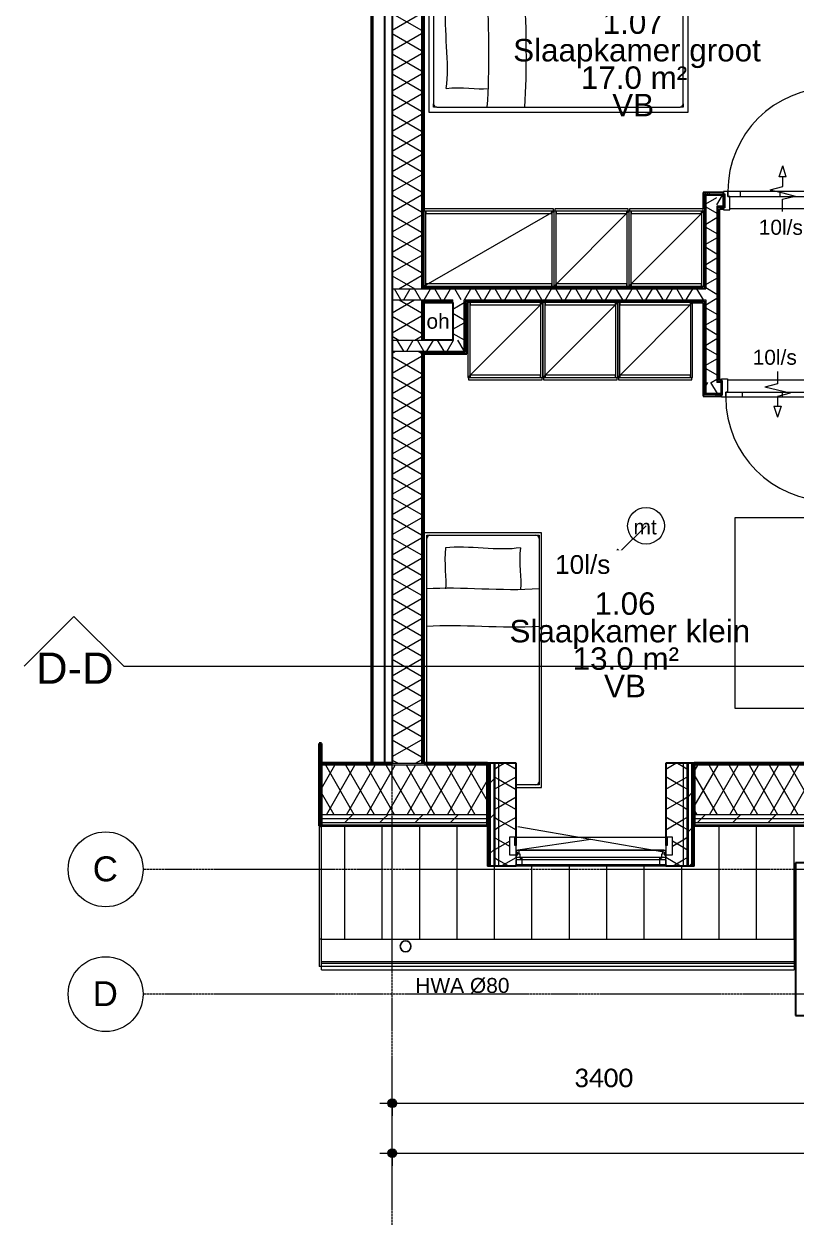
# Model space of a CAD drawing. Header units: millimetres. Extents: x -7971 to 7092, y -1127 to 14057.
# Drawn here: x -7971 to -1784, y -989 to 8632 of the extents above; entities that cross this region are included whole.
import ezdxf

# ---------------------------------------------------------------- set-up
doc = ezdxf.new("R2010")
doc.units = ezdxf.units.MM
doc.linetypes.add('grid', pattern=[24, 15, -3, 3, -3])
for name, color, linetype, lineweight in [('A-ANNO-DIMS', 211, 'Continuous', 9), ('A-ANNO-DIMS-100', 211, 'Continuous', 9), ('A-ANNO-NOTE', 131, 'Continuous', 9), ('A-AREA-IDEN', 2, 'Continuous', 9), ('A-DOOR', 31, 'Continuous', 9), ('A-GENM', 13, 'Continuous', 9), ('A-GLAZ', 151, 'Continuous', 9), ('A-ROOF', 132, 'Continuous', 9), ('A-ROOF-MCUT', 132, 'Continuous', 35), ('A-ROOF-OTLN', 132, 'Continuous', 9), ('A-ROOF-PATT', 132, 'Continuous', 35), ('A-WALL', 113, 'Continuous', 9), ('A-WALL-PATT', 111, 'Continuous', 25), ('G-ANNO-SYMB', 111, 'Continuous', 9), ('G-ANNO-TEXT', 231, 'Continuous', 9), ('I-FURN', 30, 'Continuous', 9), ('I-WALL', 2, 'Continuous', 9), ('S-COLS', 52, 'Continuous', 9), ('S-GRID', 1, 'Continuous', 9), ('S-GRID-IDEN', 1, 'Continuous', 9)]:
    doc.layers.add(name, color=color, linetype=linetype, lineweight=lineweight)
doc.styles.add('Arial', font='arial.ttf', dxfattribs={"height": 200})
doc.styles.add('Arial_1', font='arial.ttf', dxfattribs={"height": 250})
doc.styles.add('Arial_2', font='arial.ttf', dxfattribs={"height": 180})
doc.styles.add('Arial_3', font='arial.ttf', dxfattribs={"height": 120})
doc.styles.add('Arial_4', font='arial.ttf', dxfattribs={"height": 1.2})
doc.styles.add('Arial_5', font='arial.ttf', dxfattribs={"height": 150})
doc.styles.add('Calibri', font='calibri.ttf', dxfattribs={"height": 150})
doc.dimstyles.new('00_BR_maatvoering_1_5mm', dxfattribs={"dimscale": 304.8, "dimtxt": 176.602264, "dimasz": 0.918635, "dimexe": 0.328084, "dimexo": 0.0625, "dimgap": 0.229659, "dimtad": 1, "dimdec": 0, "dimzin": 0, "dimdsep": 46, "dimtxsty": 'Calibri', "dimblk1": 'DOTSMALL', "dimblk2": 'DOTSMALL', "dimsah": 1, "dimcen": 0.09, "dimdle": 0.328084, "dimazin": 0, "dimtfac": 1, "dimtdec": 4, "dimtix": 1, "dimtmove": 0, "dimatfit": 3, "dimfxl": 0.328084, "dimfxlon": 1, "dimtvp": 1, "dimtfill": 1, "dimtolj": 1, "dimtzin": 0, "dimarcsym": 2})
pattern_1 = [(270, (-376.76, 5782.88), (200, -3e-13), []), (270, (-392.76, 5782.88), (200, -3e-13), []), (270, (-408.76, 5782.88), (200, -3e-13), []), (270, (-424.76, 5782.88), (200, -3e-13), [])]
pattern_2 = [(360, (-2528.76, 6532.88), (4e-13, 200), []), (360, (-2528.76, 6516.88), (4e-13, 200), []), (360, (-2528.76, 6500.88), (4e-13, 200), []), (360, (-2528.76, 6484.88), (4e-13, 200), [])]
pattern_3 = [(90, (-3645.74, 6400.88), (-200, 4e-13), []), (90, (-3629.74, 6400.88), (-200, 4e-13), []), (90, (-3613.74, 6400.88), (-200, 4e-13), []), (90, (-3597.74, 6400.88), (-200, 4e-13), [])]
pattern_4 = [(45, (0, 0), (-141.4214, 141.4214), [])]
pattern_5 = [(330, (-4255.76, 2955.48), (70, 121.244), []), (30, (-4255.76, 2955.48), (-70, 121.244), [])]
pattern_6 = [(0, (0, 0), (406.4, 101.6), [33.528, -271.272, 33.528, -271.272, -1625.6]), (0, (0, 0), (406.4, 101.6), [-609.6, 33.528, -576.072, 33.528, -271.272, -711.2]), (0, (0, 0), (406.4, 101.6), [-1524, 33.528, -169.672, 33.528, -474.472]), (120, (152.4, 50.8), (-291.1882, 301.1527), [33.528, -271.272, 33.528, -271.272, -1625.6]), (120, (152.4, 50.8), (-291.1882, 301.1527), [-609.6, 33.528, -576.072, 33.528, -271.272, -711.2]), (120, (152.4, 50.8), (-291.1882, 301.1527), [-1524, 33.528, -169.672, 33.528, -474.472]), (240, (203.2, 254), (-115.2118, -402.7527), [33.528, -271.272, 33.528, -271.272, -1625.6]), (240, (203.2, 254), (-115.2118, -402.7527), [-609.6, 33.528, -576.072, 33.528, -271.272, -711.2]), (240, (203.2, 254), (-115.2118, -402.7527), [-1524, 33.528, -169.672, 33.528, -474.472])]
pattern_7 = [(150, (-2599.76, 2956.43), (-70, -121.244), []), (210, (-2599.76, 2956.43), (70, -121.244), [])]

# ---------------------------------------------------------------- blocks, each defined once
blk = doc.blocks.new('32_EA_binnenkozijn_hardhout_deurzonderbovenlicht - 900x2730-1443314-1ste verdieping')
at = {"layer": 'A-DOOR'}
h = blk.add_hatch(dxfattribs=at)
h.set_pattern_fill('FP_27', color=256, style=0, pattern_type=2)
h.set_pattern_definition([(90, (1929.76, -7216.88), (-320, 2e-14), [])])
h.paths.add_polyline_path([(430, 34), (430, 74), (-400, 74), (-400, 34), (325.5, 34)])
blk.add_line((430, 74), (430, 904), dxfattribs=at)
at = {"layer": 'A-DOOR', "lineweight": 18}
for p, q in [((-400, 74), (-435, 74)), ((-435, 74), (-435, 66)), ((-435, 56), (-425, 56)), ((-425, 56), (-425, -56)), ((430, 74), (-400, 74)), ((-400, 74), (-400, 34)), ((-400, 34), (-400, 74)), ((-400, 34), (430, 34)), ((-385, 34), (-400, 34)), ((-385, -74), (-385, 34)), ((430, 34), (415, 34)), ((415, 34), (415, -74)), ((430, 34), (430, 74)), ((441, 74), (430, 74)), ((430, 74), (430, 34)), ((455, -56), (455, 56)), ((455, 56), (465, 56)), ((-425, -56), (-435, -56)), ((-435, -66), (-435, -74)), ((-435, -74), (-385, -74)), ((415, -74), (465, -74)), ((465, -56), (455, -56)), ((465, -74), (465, -66))]:
    blk.add_line(p, q, dxfattribs=at)
at = {"layer": 'A-DOOR'}
blk.add_arc((430, 74), 830, 90, 180, dxfattribs=at)
blk = doc.blocks.new('32_EA_binnenkozijn_hardhout_deurzonderbovenlicht - 900x2730-1443313-1ste verdieping')
at = {"layer": 'A-DOOR'}
h = blk.add_hatch(dxfattribs=at)
h.set_pattern_fill('FP_28', color=256, style=0, pattern_type=2)
h.set_pattern_definition([(90, (1947.26, -5716.88), (-320, 2e-14), [])])
h.paths.add_polyline_path([(-400, -74), (406.3, -74), (406.3, -66), (430, -66), (430, -34), (-400, -34)])
at = {"layer": 'A-DOOR', "lineweight": 18}
for p, q in [((-435, 66), (-435, 74)), ((-435, 74), (-385, 74)), ((-425, 56), (-435, 56)), ((-425, -56), (-425, 56)), ((-385, 74), (-385, -34)), ((415, -34), (415, 74)), ((415, 74), (465, 74)), ((455, 56), (455, -56)), ((465, 56), (455, 56)), ((465, 74), (465, 66)), ((-435, -56), (-425, -56)), ((-435, -74), (-435, -66)), ((-400, -74), (-435, -74)), ((-400, -34), (430, -34)), ((-400, -74), (-400, -34)), ((-400, -34), (-400, -74)), ((-385, -34), (-400, -34)), ((406.3, -74), (-400, -74)), ((430, -34), (415, -34)), ((430, -34), (430, -66)), ((430, -66), (430, -34)), ((455, -56), (465, -56))]:
    blk.add_line(p, q, dxfattribs=at)
at = {"layer": 'A-DOOR'}
blk.add_line((430, -74), (430, -904), dxfattribs=at)
blk.add_arc((430, -74), 830, 180, 270, dxfattribs=at)
blk = doc.blocks.new('M_Desk - 1525 x 762mm-99774-1ste verdieping')
at = {"layer": 'I-FURN'}
for p, q in [((-0.5, 733.75), (-0.5, 0)), ((1524.5, 0), (1524.5, 733.75)), ((-0.5, 0), (1524.5, 0))]:
    blk.add_line(p, q, dxfattribs=at)
blk = doc.blocks.new('82_CC_MOD_bed dubbel - 2000 x 1800 pootjes-461441-1ste verdieping')
at = {"layer": 'I-FURN'}
for p, q in [((1492.9, 1089.1), (-587.1, 1089.1)), ((-587.1, 1089.1), (-587.1, -790.9)), ((1492.9, -790.9), (1492.9, 1089.1)), ((-547.1, 1024.1), (-547.1, 1049.1)), ((-547.1, 1049.1), (-522.1, 1049.1)), ((-547.1, 1024.1), (-547.1, -725.9)), ((1427.9, 1049.1), (-522.1, 1049.1)), ((1427.9, 1049.1), (1452.9, 1049.1)), ((1452.9, 1049.1), (1452.9, 1024.1)), ((1452.9, -725.9), (1452.9, 1024.1)), ((-547.1, -750.9), (-547.1, -725.9)), ((-522.1, -750.9), (-547.1, -750.9)), ((-522.1, -750.9), (1427.9, -750.9)), ((1452.9, -750.9), (1427.9, -750.9)), ((1452.9, -725.9), (1452.9, -750.9)), ((-587.1, -790.9), (1492.9, -790.9))]:
    blk.add_line(p, q, dxfattribs=at)
for centre, start, end in [((-522.1, 1024.1), 90, 180), ((1427.9, 1024.1), 0, 90), ((-522.1, -725.9), 180, 270), ((1427.9, -725.9), 270, 0)]:
    blk.add_arc(centre, 25, start, end, dxfattribs=at)
for points in [[(-117.1, -750.9), (-75, -148.9), (-154.4, 497.6), (-117.1, 1049.1)], [(182.9, -750.9), (225, -148.9), (145.6, 497.6), (182.9, 1049.1)], [(-447.1, 224.1), (-413.8, 413.3), (-469.7, 701.2), (-447.1, 899.1)], [(-447.1, 899.1), (-325.5, 914), (-192.5, 888.2), (-117.1, 899.1)], [(-447.1, 224.1), (-325.5, 239), (-192.5, 213.2), (-117.1, 224.1)], [(-447.1, -600.9), (-413.8, -411.7), (-469.7, -123.8), (-447.1, 74.1)], [(-447.1, 74.1), (-325.5, 89), (-192.5, 63.2), (-117.1, 74.1)], [(-447.1, -600.9), (-325.5, -586), (-192.5, -611.8), (-117.1, -600.9)]]:
    blk.add_open_spline(points, degree=3, dxfattribs=at)
blk = doc.blocks.new('82_CC_MOD_bed enkel - 2000 x 900 bak-468234-1ste verdieping')
at = {"layer": 'I-FURN'}
for p, q in [((1472.9, 320.9), (-567.1, 320.9)), ((-567.1, 320.9), (-567.1, -619.1)), ((-547.1, -599.1), (-547.1, 300.9)), ((-547.1, 300.9), (1452.9, 300.9)), ((1452.9, 300.9), (1452.9, 115.9)), ((1472.9, 115.9), (1472.9, 320.9)), ((1280.1, -599.1), (-547.1, -599.1))]:
    blk.add_line(p, q, dxfattribs=at)
for centre, start, end in [((-522.1, 275.9), 90, 180), ((1427.9, 275.9), 360, 90), ((-522.1, -574.1), 180, 270)]:
    blk.add_arc(centre, 25, start, end, dxfattribs=at)
for points in [[(-117.1, 300.9), (-96.1, -0.1), (-135.8, -323.4), (-117.1, -599.1)], [(182.9, 300.9), (203.9, -0.1), (164.2, -323.4), (182.9, -599.1)], [(-447.1, 150.9), (-417.5, -17.3), (-467.2, -273.2), (-447.1, -449.1)], [(-447.1, 150.9), (-325.5, 136), (-192.5, 161.8), (-117.1, 150.9)], [(-447.1, -449.1), (-325.5, -464), (-192.5, -438.2), (-117.1, -449.1)]]:
    blk.add_open_spline(points, degree=3, dxfattribs=at)
blk = doc.blocks.new('73_EA_Standaard_kledingkast_IKEA - 670x600x2790-500019-1ste verdieping')
at = {"layer": 'I-FURN'}
for p, q in [((0, 600), (600, 0)), ((600, 600), (0, 600)), ((0, 600), (0, 582)), ((0, 582), (0, 18)), ((18, 582), (0, 582)), ((0, 582), (600, 582)), ((18, 18), (18, 582)), ((582, 582), (582, 18)), ((600, 582), (582, 582)), ((600, 582), (600, 600)), ((618, 595), (600, 595)), ((600, 18), (600, 582)), ((618, 5), (618, 595)), ((0, 18), (18, 18)), ((600, 18), (0, 18)), ((0, 18), (0, 0)), ((0, 0), (600, 0)), ((582, 18), (600, 18)), ((600, 0), (600, 18)), ((600, 5), (618, 5))]:
    blk.add_line(p, q, dxfattribs=at)
blk = doc.blocks.new('73_EA_Standaard_kledingkast_IKEA - 600x900x2600-502647-1ste verdieping')
at = {"layer": 'I-FURN'}
for p, q in [((0, 1045), (600, 0)), ((600, 1045), (0, 1045)), ((0, 1045), (0, 1027)), ((0, 1027), (0, 18)), ((18, 1027), (0, 1027)), ((0, 1027), (600, 1027)), ((18, 18), (18, 1027)), ((582, 1027), (582, 18)), ((600, 1027), (582, 1027)), ((600, 1027), (600, 1045)), ((618, 1040), (600, 1040)), ((600, 18), (600, 1027)), ((618, 5), (618, 1040)), ((0, 18), (18, 18)), ((600, 18), (0, 18)), ((0, 18), (0, 0)), ((0, 0), (600, 0)), ((582, 18), (600, 18)), ((600, 0), (600, 18)), ((600, 5), (618, 5))]:
    blk.add_line(p, q, dxfattribs=at)
blk = doc.blocks.new('73_EA_Standaard_kledingkast_IKEA - 670x600x2790-V5-1ste verdieping')
at = {"layer": 'I-FURN'}
for p, q in [((0, 600), (600, 0)), ((0, 600), (0, 582)), ((0, 582), (0, 18)), ((18, 582), (0, 582)), ((0, 582), (600, 582)), ((18, 18), (18, 582)), ((582, 582), (582, 18)), ((600, 582), (582, 582)), ((600, 582), (600, 600)), ((618, 595), (600, 595)), ((600, 18), (600, 582)), ((618, 5), (618, 595)), ((0, 18), (18, 18)), ((600, 18), (0, 18)), ((0, 18), (0, 0)), ((582, 18), (600, 18)), ((600, 0), (600, 18)), ((600, 5), (618, 5))]:
    blk.add_line(p, q, dxfattribs=at)
blk = doc.blocks.new('KOZIJN_TYPE_D - KOZIJN_TYPE_D-2205171-1ste verdieping')
at = {"layer": 'A-GENM'}
for p, q in [((-550, 0), (-600, 0)), ((-600, 0), (-600, -114)), ((-574, -114), (-574, -84)), ((-574, -84), (-567, -84)), ((-567, -84), (-567, -53)), ((-550, -53), (-567, -53)), ((-550, -53), (-550, 0)), ((600, 0), (550, 0)), ((550, 0), (550, -53)), ((567, -53), (550, -53)), ((567, -53), (567, -84)), ((567, -84), (574, -84)), ((574, -84), (574, -114)), ((600, -114), (600, 0)), ((-600, -114), (-574, -114)), ((574, -114), (600, -114))]:
    blk.add_line(p, q, dxfattribs=at)
at = {"layer": 'A-GLAZ'}
for p, q in [((-586, -80), (-653, -80)), ((-653, -80), (-653, -220)), ((-600, -40), (-600, 0)), ((-600, 0), (600, 0)), ((-600, -40), (600, -40)), ((-600, -114), (-600, -59)), ((-600, -59), (600, -59)), ((-586, -99), (-586, -80)), ((653, -80), (586, -80)), ((586, -80), (586, -99)), ((600, 0), (600, -40)), ((600, -59), (600, -114)), ((653, -220), (653, -80)), ((-610, -220), (-610, -154)), ((-610, -154), (-600, -154)), ((-600, -154), (-600, -99)), ((-600, -99), (-586, -99)), ((-600, -114), (600, -114)), ((584.5, -307), (-584.5, -104)), ((-584.5, -119), (-584.5, -114)), ((584.5, -119), (-584.5, -119)), ((584.5, -119), (0, -205.5)), ((584.5, -114), (584.5, -119)), ((586, -99), (600, -99)), ((600, -99), (600, -154)), ((600, -154), (610, -154)), ((610, -154), (610, -220)), ((-653, -220), (-610, -220)), ((600, -220), (-600, -220)), ((610, -220), (653, -220))]:
    blk.add_line(p, q, dxfattribs=at)
blk = doc.blocks.new('28_EB_HWA_grote slag - TRON60x2_5-2568840-1ste verdieping')
at = {"layer": 'S-COLS'}
for radius, start, end in [(45, 360, 180), (42.5, 0, 180), (42.5, 180, 0), (45, 180, 360)]:
    blk.add_arc((-126.7, 0), radius, start, end, dxfattribs=at)
blk = doc.blocks.new('Grid - r_3_0mm-1753543-1ste verdieping')
at = {"layer": 'S-GRID-IDEN'}
blk.add_circle((0, 0), 3, dxfattribs=at)
blk = doc.blocks.new('Section - gesloten pijl _ viewname _ sheetnumber-464714-1ste verdieping')
at = {"layer": 'G-ANNO-SYMB'}
for p, q in [((-4, 4), (-8, 0)), ((0, 0), (-4, 4)), ((0, 0), (5, 0))]:
    blk.add_line(p, q, dxfattribs=at)
blk = doc.blocks.new('DIMBLOCK1-1ste verdieping')
at = {"layer": 'A-ANNO-DIMS-100'}
h = blk.add_hatch(color=256, dxfattribs=at)
edge = h.paths.add_edge_path()
edge.add_arc((-5019.2, -13.7), 35, 0, 360)
h = blk.add_hatch(color=256, dxfattribs=at)
edge = h.paths.add_edge_path()
edge.add_arc((-1619.3, -13.7), 35, 0, 360)
for p, q in [((-5019.2, -13.7), (-5019.2, 86.3)), ((-1619.3, -13.7), (-1619.3, 86.3)), ((-5119.2, -13.7), (-1619.3, -13.7)), ((-5019.2, -13.7), (-5019.2, -113.7)), ((-1619.3, -13.7), (-1619.3, -113.7))]:
    blk.add_line(p, q, dxfattribs=at)
for centre in [(-5019.2, -13.7), (-1619.3, -13.7)]:
    blk.add_circle(centre, 35, dxfattribs=at)
at = {"layer": 'A-ANNO-DIMS-100', "color": 0, "insert": (-3562.4, 264.2), "char_height": 150, "width": 583.656, "attachment_point": 1, "line_spacing_factor": 1.158048, "style": 'Calibri', "bg_fill": 3, "box_fill_scale": 1.25, "bg_fill_color": 256, "bg_fill_true_color": 13158600, "bg_fill_transparency": 0}
blk.add_mtext('3400', dxfattribs=at)
blk = doc.blocks.new('_DotSmall')
at = {"color": 0, "linetype": 'ByBlock', "const_width": 0.5}
blk.add_lwpolyline([(-0.0625, 0, 1), (0.0625, 0, 1)], format="xyb", close=True, dxfattribs=at)
blk = doc.blocks.new('DIMBLOCK5-1ste verdieping')
at = {"layer": 'A-ANNO-DIMS-100'}
h = blk.add_hatch(color=256, dxfattribs=at)
edge = h.paths.add_edge_path()
edge.add_arc((-5019.2, -413.7), 35, 0, 360)
h = blk.add_hatch(color=256, dxfattribs=at)
edge = h.paths.add_edge_path()
edge.add_arc((4493.7, -413.7), 35, 0, 360)
for p, q in [((-5019.2, -413.7), (-5019.2, -313.7)), ((4493.7, -413.7), (4493.7, -313.7)), ((-5119.2, -413.7), (4593.7, -413.7)), ((-5019.2, -413.7), (-5019.2, -513.7)), ((4493.7, -413.7), (4493.7, -513.7))]:
    blk.add_line(p, q, dxfattribs=at)
for centre in [(-5019.2, -413.7), (4493.7, -413.7)]:
    blk.add_circle(centre, 35, dxfattribs=at)
at = {"layer": 'A-ANNO-DIMS-100', "color": 0, "insert": (-505.9, -135.8), "char_height": 150, "width": 583.656, "attachment_point": 1, "line_spacing_factor": 1.158048, "style": 'Calibri', "bg_fill": 3, "box_fill_scale": 1.25, "bg_fill_color": 256, "bg_fill_true_color": 13158600, "bg_fill_transparency": 0}
blk.add_mtext('9513', dxfattribs=at)
blk = doc.blocks.new('61_EA_VENT_TOEVOER - LICHTPUNT-1509928-1ste verdieping')
at = {"layer": 'A-ANNO-NOTE'}
for p, q in [((-2.078, -2.078), (0, 0)), ((-2.278, -1.877), (-2.697, -2.698)), ((-2.278, -1.877), (-1.876, -2.28)), ((-1.876, -2.28), (-2.697, -2.698))]:
    blk.add_line(p, q, dxfattribs=at)
blk.add_circle((0, 0), 1.472, dxfattribs=at)
at = {"layer": 'A-ANNO-NOTE', "insert": (-1.003, 0.505), "char_height": 1.2, "width": 2.40506, "attachment_point": 1, "style": 'Arial_4'}
blk.add_mtext('mt', dxfattribs=at)
blk = doc.blocks.new('61_EA_VENT_DEURDOORVOER1 - WCD 2-1511445-1ste verdieping')
at = {"layer": 'A-ANNO-NOTE'}
for p, q in [((0, 1.308), (0, 0.324)), ((0, 0.324), (-1.007, 0.073)), ((0, -0.178), (-1.007, 0.073)), ((1.007, -0.429), (0, -0.178)), ((1.007, -0.429), (0, -0.68)), ((0, -0.68), (0, -1.467)), ((-0.285, -1.467), (0, -2.343)), ((-0.285, -1.467), (0.285, -1.467)), ((0.285, -1.467), (0, -2.343))]:
    blk.add_line(p, q, dxfattribs=at)

msp = doc.modelspace()

# ---------------------------------------------------------------- hatches: boundary and pattern name
at = {"layer": 'A-ROOF-PATT', "lineweight": 9}
h = msp.add_hatch(dxfattribs=at)
h.set_pattern_fill('FP_33', color=256, style=0, pattern_type=2)
h.set_pattern_definition(pattern_4)
h.paths.add_polyline_path([(5062.1, 2233.2), (5062.1, 2265.4), (3730.2, 2265.4), (3730.2, 2233.2), (4993, 2233.2)])
h.paths.add_polyline_path([(2074.2, 2233.2), (2074.2, 2265.4), (837.2, 2265.4), (837.2, 2233.2), (1551, 2233.2)])
h.paths.add_polyline_path([(-1362.8, 2233.2), (-1362.8, 2265.4), (-2599.8, 2265.4), (-2599.8, 2233.2), (-1891, 2233.2)])
h.paths.add_polyline_path([(-4255.8, 2233.2), (-4255.8, 2265.4), (-5587.6, 2265.4), (-5587.6, 2233.2), (-5333.1, 2233.2)])
h.paths.add_polyline_path([(-5333.1, 10670.2), (-4255.8, 10670.2), (-4255.8, 10702.5), (-5587.6, 10702.5), (-5587.6, 10670.2)])
h.paths.add_polyline_path([(-1317.4, 10670.2), (-1110.8, 10670.2), (-1110.8, 10702.5), (-2599.8, 10702.5), (-2599.8, 10670.2), (-1891, 10670.2)])
h.paths.add_polyline_path([(545.2, 10670.2), (2074.2, 10670.2), (2074.2, 10702.5), (545.2, 10702.5)])
h.paths.add_polyline_path([(3730.2, 10670.2), (5062.1, 10670.2), (5062.1, 10702.5), (3730.2, 10702.5)])
h = msp.add_hatch(dxfattribs=at)
h.set_pattern_fill('FP_33', color=256, style=0, pattern_type=2)
h.set_pattern_definition(pattern_4)
h.paths.add_polyline_path([(4993, 2265.4), (5062.1, 2265.4), (5062.1, 2297.7), (3730.2, 2297.7), (3730.2, 2265.4), (3845.7, 2265.4)])
h.paths.add_polyline_path([(2074.2, 2265.4), (2074.2, 2297.7), (837.2, 2297.7), (837.2, 2265.4), (1551, 2265.4)])
h.paths.add_polyline_path([(-1362.8, 2265.4), (-1362.8, 2297.7), (-2599.8, 2297.7), (-2599.8, 2265.4), (-1891, 2265.4)])
h.paths.add_polyline_path([(-4255.8, 2265.4), (-4255.8, 2297.7), (-5587.6, 2297.7), (-5587.6, 2265.4), (-5333.1, 2265.4)])
h.paths.add_polyline_path([(-2599.8, 10638), (-1110.8, 10638), (-1110.8, 10670.2), (-2599.8, 10670.2), (-2599.8, 10643.6)])
h.paths.add_polyline_path([(3845.7, 10638), (5062.1, 10638), (5062.1, 10670.2), (3730.2, 10670.2), (3730.2, 10638)])
h.paths.add_polyline_path([(-5333.1, 10638), (-4255.8, 10638), (-4255.8, 10670.2), (-5587.6, 10670.2), (-5587.6, 10638)])
h.paths.add_polyline_path([(545.2, 10638), (2074.2, 10638), (2074.2, 10670.2), (545.2, 10670.2), (545.2, 10643.6)])
h = msp.add_hatch(dxfattribs=at)
h.set_pattern_fill('FP_37', color=256, angle=60, style=0, pattern_type=2)
h.set_pattern_definition([(60, (-262.75, 2211.16), (-121.2436, 70), []), (120, (-262.75, 2211.16), (-121.2436, -70), [])])
h.paths.add_polyline_path([(4993, 2297.7), (5062.1, 2297.7), (5062.1, 2693.6), (3730.2, 2693.6), (3730.2, 2297.7), (3845.7, 2297.7)])
h.paths.add_polyline_path([(2074.2, 2297.7), (2074.2, 2693.6), (837.2, 2693.6), (837.2, 2297.7), (1551, 2297.7)])
h.paths.add_polyline_path([(-1891, 2297.7), (-1362.8, 2297.7), (-1362.8, 2693.6), (-2599.8, 2693.6), (-2599.8, 2297.7)])
h.paths.add_polyline_path([(-4255.8, 2297.7), (-4255.8, 2693.6), (-5587.6, 2693.6), (-5587.6, 2297.7), (-5333.1, 2297.7)])
h.paths.add_polyline_path([(545.2, 10242.1), (2074.2, 10242.1), (2074.2, 10638), (545.2, 10638)])
h.paths.add_polyline_path([(-5587.6, 10242.1), (-4255.8, 10242.1), (-4255.8, 10638), (-5587.6, 10638)])
h.paths.add_polyline_path([(5062.1, 10242.1), (5062.1, 10638), (3730.2, 10638), (3730.2, 10242.1), (4993, 10242.1)])
h.paths.add_polyline_path([(-2599.8, 10242.1), (-1110.8, 10242.1), (-1110.8, 10638), (-2599.8, 10638)])
h = msp.add_hatch(dxfattribs=at)
h.set_pattern_fill('FP_38', color=256, style=0, pattern_type=2)
h.set_pattern_definition([(0, (-262.74, 2211.16), (3e-14, 100), [])])
h.paths.add_polyline_path([(4993, 2693.6), (5062.1, 2693.6), (5062.1, 2709.7), (3730.2, 2709.7), (3730.2, 2693.6), (4419.3, 2693.6)])
h.paths.add_polyline_path([(2074.2, 2693.6), (2074.2, 2709.7), (837.2, 2709.7), (837.2, 2693.6), (1551, 2693.6)])
h.paths.add_polyline_path([(-1362.8, 2693.6), (-1362.8, 2709.7), (-2599.8, 2709.7), (-2599.8, 2693.6), (-1891, 2693.6)])
h.paths.add_polyline_path([(-4255.8, 2693.6), (-4255.8, 2709.7), (-5587.6, 2709.7), (-5587.6, 2693.6), (-5333.1, 2693.6)])
h.paths.add_polyline_path([(4249.7, 10226), (5062.1, 10226), (5062.1, 10242.1), (3730.2, 10242.1), (3730.2, 10226), (4237.2, 10226)])
h.paths.add_polyline_path([(783.7, 10226), (2074.2, 10226), (2074.2, 10242.1), (545.2, 10242.1), (545.2, 10226), (771.2, 10226)])
h.paths.add_polyline_path([(-2599.8, 10226), (-1110.8, 10226), (-1110.8, 10242.1), (-2599.8, 10242.1)])
h.paths.add_polyline_path([(-5587.6, 10226), (-4255.8, 10226), (-4255.8, 10242.1), (-5587.6, 10242.1)])
h = msp.add_hatch(dxfattribs=at)
h.set_pattern_fill('FP_40', color=256, style=0, pattern_type=2)
h.set_pattern_definition([(90, (0, 1271.46), (-300, 2e-14), [])])
h.paths.add_polyline_path([(5062.1, 1301.9), (5062.1, 2211.2), (3730.2, 2211.2), (3730.2, 1885), (2074.2, 1885), (2074.2, 2211.2), (1263.7, 2211.2), (1263.7, 1301.9), (4993, 1301.9)])
h.paths.add_polyline_path([(1093.7, 1301.9), (1153.7, 1301.9), (1153.7, 2211.2), (1093.7, 2211.2), (1093.7, 1459)])
h.paths.add_polyline_path([(-1665.5, 1301.9), (-1665.5, 2211.2), (-2599.8, 2211.2), (-2599.8, 1885), (-4255.8, 1885), (-4255.8, 2211.2), (-5587.6, 2211.2), (-5587.6, 1301.9), (-1789.3, 1301.9), (-1789.3, 1911.4), (-1679.3, 1911.4), (-1679.3, 1301.9)])
h.paths.add_polyline_path([(-1362.8, 1301.9), (-1362.8, 2211.2), (-1409, 2211.2), (-1409, 1301.9)])
at = {"layer": 'A-WALL-PATT', "lineweight": 9}
h = msp.add_hatch(dxfattribs=at)
h.set_pattern_fill('FP_7', color=256, angle=60, style=0, pattern_type=2)
h.set_pattern_definition([(150, (-4762.73, 6467.82), (-70, -121.2436), []), (210, (-4762.73, 6467.82), (70, -121.2436), [])])
h.paths.add_polyline_path([(-5019.2, 2709.7), (-4784.2, 2709.7), (-4784.2, 6011.9), (-5019.2, 6011.9), (-5019.2, 3181.1)])
h.paths.add_polyline_path([(-4784.2, 6100.9), (-4784.2, 6422.4), (-5019.2, 6422.4), (-5019.2, 6100.9)])
h.paths.add_polyline_path([(-4784.2, 6511.4), (-4784.2, 10226), (-5019.2, 10226), (-5019.2, 6511.4)])
h = msp.add_hatch(dxfattribs=at)
h.set_pattern_fill('FP_6', color=256, angle=90, style=0, pattern_type=2)
h.set_pattern_definition([(180, (-4762.73, 6467.83), (-4e-13, -200), []), (180, (-4762.73, 6483.83), (-4e-13, -200), []), (180, (-4762.73, 6499.83), (-4e-13, -200), []), (180, (-4762.73, 6515.83), (-4e-13, -200), [])])
h.paths.add_polyline_path([(-4762.7, 2709.7), (-4762.7, 6011.9), (-4775.2, 6011.9), (-4775.2, 2709.7)])
h.paths.add_polyline_path([(-4775.2, 6100.9), (-4762.7, 6100.9), (-4762.7, 6422.4), (-4775.2, 6422.4)])
h.paths.add_polyline_path([(-4762.7, 6511.4), (-4762.7, 6532.9), (-4767.8, 6532.9), (-4767.8, 7132.9), (-4762.8, 7132.9), (-4762.7, 10226), (-4775.2, 10226), (-4775.2, 6511.4)])
h = msp.add_hatch(dxfattribs=at)
h.set_pattern_fill('FP_15', color=256, angle=90, style=0, pattern_type=2)
h.set_pattern_definition(pattern_2)
h.paths.add_polyline_path([(-2516.3, 5663.4), (-2516.3, 6413.4), (-2528.8, 6413.4), (-2528.8, 5663.4)])
h.paths.add_polyline_path([(-2528.8, 6511.4), (-2516.3, 6511.4), (-2516.3, 7282.9), (-2528.8, 7282.9), (-2527.8, 7132.9), (-2522.8, 7132.9), (-2522.8, 6532.9), (-2528.8, 6532.9), (-2528.8, 6520.4)])
h = msp.add_hatch(dxfattribs=at)
h.set_pattern_fill('FP_17', color=256, angle=-270, style=0, pattern_type=2)
h.set_pattern_definition([(270, (-1876.76, 7282.88), (200, -3e-13), []), (270, (-1892.76, 7282.88), (200, -3e-13), []), (270, (-1908.76, 7282.88), (200, -3e-13), []), (270, (-1924.76, 7282.88), (200, -3e-13), [])])
h.paths.add_polyline_path([(-2396.8, 7270.4), (-2364.8, 7270.4), (-2364.8, 7282.9), (-2516.3, 7282.9), (-2516.3, 7270.4), (-2507.3, 7270.4)])
h = msp.add_hatch(dxfattribs=at)
h.set_pattern_fill('FP_16', color=256, angle=60, style=0, pattern_type=2)
h.set_pattern_definition([(330, (-2528.76, 6532.88), (70, 121.244), []), (30, (-2528.76, 6532.88), (-70, 121.244), [])])
h.paths.add_polyline_path([(-2507.3, 5761.4), (-2418.3, 5761.4), (-2418.3, 7261.4), (-2507.3, 7261.4), (-2507.3, 5782.9)])
h = msp.add_hatch(dxfattribs=at)
h.set_pattern_fill('FP_18', color=256, angle=-300, style=0, pattern_type=2)
h.set_pattern_definition([(240, (-1876.76, 7282.87), (121.244, -70), []), (300, (-1876.76, 7282.87), (121.244, 70), [])])
h.paths.add_polyline_path([(-1378.3, 7172.4), (-1378.3, 7261.4), (-1464.8, 7261.4), (-1464.8, 7172.4), (-1389.1, 7172.4)])
h.paths.add_polyline_path([(-2409.3, 7172.4), (-2364.8, 7172.4), (-2364.8, 7261.4), (-2418.3, 7261.4), (-2418.3, 7172.4)])
h = msp.add_hatch(dxfattribs=at)
h.set_pattern_fill('FP_15', color=256, angle=90, style=0, pattern_type=2)
h.set_pattern_definition(pattern_2)
h.paths.add_polyline_path([(-2409.3, 5782.9), (-2396.8, 5782.9), (-2396.8, 7163.4), (-2409.3, 7163.4), (-2409.3, 6051.3)])
h = msp.add_hatch(dxfattribs=at)
h.set_pattern_fill('FP_36', color=256, angle=60, style=0, pattern_type=2)
h.set_pattern_definition([(60, (-3645.75, 6400.88), (-121.244, 70), []), (120, (-3645.75, 6400.88), (-121.244, -70), [])])
h.paths.add_polyline_path([(-2507.3, 6422.4), (-2507.3, 6511.4), (-5019.2, 6511.4), (-5019.2, 6422.4), (-2516.3, 6422.4)])
h = msp.add_hatch(dxfattribs=at)
h.set_pattern_fill('FP_35', color=256, angle=90, style=0, pattern_type=2)
h.set_pattern_definition(pattern_3)
h.paths.add_polyline_path([(-2540.8, 6520.4), (-2528.8, 6520.4), (-2528.8, 6532.9), (-4762.7, 6532.9), (-4762.7, 6520.4), (-3038.4, 6520.4)])
h = msp.add_hatch(dxfattribs=at)
h.set_pattern_fill('FP_35', color=256, angle=90, style=0, pattern_type=2)
h.set_pattern_definition(pattern_3)
h.paths.add_polyline_path([(-2630.8, 6400.9), (-2528.8, 6400.9), (-2528.8, 6413.4), (-4434.8, 6413.4), (-4434.8, 6400.9), (-3038.4, 6400.9)])
h.paths.add_polyline_path([(-4762.7, 6400.9), (-4532.8, 6400.9), (-4532.8, 6413.4), (-4762.7, 6413.4)])
h = msp.add_hatch(dxfattribs=at)
h.set_pattern_fill('FP_75', color=256, angle=60, style=0, pattern_type=2)
h.set_pattern_definition([(150, (-4422.26, 6250.88), (-70, -121.24), []), (210, (-4422.26, 6250.88), (70, -121.24), [])])
h.paths.add_polyline_path([(-4443.8, 6100.9), (-4443.8, 6422.4), (-4532.8, 6422.4), (-4532.8, 6100.9)])
h = msp.add_hatch(dxfattribs=at)
h.set_pattern_fill('FP_76', color=256, angle=90, style=0, pattern_type=2)
h.set_pattern_definition([(180, (-4422.26, 6250.88), (-4e-13, -200), []), (180, (-4422.26, 6266.88), (-4e-13, -200), []), (180, (-4422.26, 6282.88), (-4e-13, -200), []), (180, (-4422.26, 6298.88), (-4e-13, -200), [])])
h.paths.add_polyline_path([(-4434.8, 6002.9), (-4422.3, 6002.9), (-4422.3, 6400.9), (-4434.8, 6400.9), (-4434.8, 6011.9)])
h = msp.add_hatch(dxfattribs=at)
h.set_pattern_fill('FP_77', color=256, angle=60, style=0, pattern_type=2)
h.set_pattern_definition([(60, (-4592.5, 5990.37), (-121.244, 70), []), (120, (-4592.5, 5990.37), (-121.244, -70), [])])
h.paths.add_polyline_path([(-4443.8, 6011.9), (-4443.8, 6100.9), (-5019.2, 6100.9), (-5019.2, 6011.9), (-4762.7, 6011.9)])
h = msp.add_hatch(dxfattribs=at)
h.set_pattern_fill('FP_78', color=256, angle=90, style=0, pattern_type=2)
h.set_pattern_definition([(90, (-4592.5, 5990.38), (-200, 5e-13), []), (90, (-4576.5, 5990.38), (-200, 5e-13), []), (90, (-4560.5, 5990.38), (-200, 5e-13), []), (90, (-4544.5, 5990.38), (-200, 5e-13), [])])
h.paths.add_polyline_path([(-4762.7, 5990.4), (-4422.3, 5990.4), (-4422.3, 6002.9), (-4762.7, 6002.9)])
h = msp.add_hatch(dxfattribs=at)
h.set_pattern_fill('FP_13', color=256, angle=-270, style=0, pattern_type=2)
h.set_pattern_definition(pattern_1)
h.paths.add_polyline_path([(1775.2, 5770.4), (1775.2, 5782.9), (1475.2, 5782.9), (1475.2, 5770.4), (1551, 5770.4)])
h.paths.add_polyline_path([(-1482.3, 5770.4), (-740.3, 5770.4), (-740.3, 5782.9), (-1482.3, 5782.9)])
h.paths.add_polyline_path([(-2409.3, 5770.4), (-2382.3, 5770.4), (-2382.3, 5782.9), (-2409.3, 5782.9)])
h.paths.add_polyline_path([(575.2, 5770.4), (575.2, 5782.9), (159.7, 5782.9), (159.7, 5770.4), (403.6, 5770.4)])
h = msp.add_hatch(dxfattribs=at)
h.set_pattern_fill('FP_14', color=256, angle=-300, style=0, pattern_type=2)
h.set_pattern_definition([(240, (-376.76, 5782.88), (121.244, -70), []), (300, (-376.76, 5782.88), (121.244, 70), [])])
h.paths.add_polyline_path([(1775.2, 5672.4), (1796.7, 5672.4), (1796.7, 5761.4), (1475.2, 5761.4), (1475.2, 5672.4), (1659.4, 5672.4)])
h.paths.add_polyline_path([(-2464.7, 5672.4), (-2382.3, 5672.4), (-2382.3, 5761.4), (-2507.3, 5761.4), (-2507.3, 5672.4)])
h.paths.add_polyline_path([(-1430.5, 5672.4), (-740.3, 5672.4), (-740.3, 5761.4), (-1482.3, 5761.4), (-1482.3, 5672.4)])
h.paths.add_polyline_path([(575.2, 5672.4), (575.2, 5761.4), (159.7, 5761.4), (159.7, 5672.4), (553.7, 5672.4)])
h = msp.add_hatch(dxfattribs=at)
h.set_pattern_fill('FP_13', color=256, angle=-270, style=0, pattern_type=2)
h.set_pattern_definition(pattern_1)
h.paths.add_polyline_path([(1637.4, 5650.9), (1637.4, 5663.4), (1475.2, 5663.4), (1475.2, 5650.9), (1625.4, 5650.9)])
h.paths.add_polyline_path([(159.7, 5650.9), (464.7, 5650.9), (464.7, 5663.4), (159.7, 5663.4)])
h.paths.add_polyline_path([(1775.2, 5650.9), (1775.2, 5663.4), (1659.4, 5663.4), (1659.4, 5650.9)])
h.paths.add_polyline_path([(575.2, 5650.9), (575.2, 5663.4), (553.7, 5663.4), (553.7, 5650.9), (562.7, 5650.9)])
h.paths.add_polyline_path([(-1317.4, 5650.9), (-740.3, 5650.9), (-740.3, 5663.4), (-1430.5, 5663.4), (-1430.5, 5650.9), (-1362.8, 5650.9)])
h.paths.add_polyline_path([(-2382.3, 5650.9), (-2382.3, 5663.4), (-2528.8, 5663.4), (-2528.8, 5650.9), (-2464.7, 5650.9)])
h = msp.add_hatch(dxfattribs=at)
h.set_pattern_fill('FP_53', color=256, style=0, pattern_type=2)
h.set_pattern_definition(pattern_6)
h.paths.add_polyline_path([(-4255.8, 1888.9), (-4245.8, 1888.9), (-4245.8, 2709.7), (-4255.8, 2709.7), (-4255.8, 2033)])
h = msp.add_hatch(dxfattribs=at)
h.set_pattern_fill('FP_63', color=256, angle=90, style=0, pattern_type=2)
h.set_pattern_definition([(360, (-4255.76, 2955.48), (1e-13, 200), []), (360, (-4255.76, 2939.48), (1e-13, 200), []), (360, (-4255.76, 2923.48), (1e-13, 200), []), (360, (-4255.76, 2907.48), (1e-13, 200), [])])
h.paths.add_polyline_path([(-4233.8, 1888.9), (-4233.8, 2709.7), (-4245.8, 2709.7), (-4245.8, 1888.9)])
h = msp.add_hatch(dxfattribs=at)
h.set_pattern_fill('FP_33', color=256, style=0, pattern_type=2)
h.set_pattern_definition(pattern_4)
h.paths.add_polyline_path([(-4206.8, 1888.9), (-4206.8, 2709.7), (-4233.8, 2709.7), (-4233.8, 1888.9)])
h = msp.add_hatch(dxfattribs=at)
h.set_pattern_fill('FP_62', color=256, angle=60, style=0, pattern_type=2)
h.set_pattern_definition(pattern_5)
h.paths.add_polyline_path([(-4167.8, 1888.9), (-4167.8, 2709.7), (-4197.8, 2709.7), (-4197.8, 1888.9), (-4185.7, 1888.9)])
h = msp.add_hatch(dxfattribs=at)
h.set_pattern_fill('FP_62', color=256, angle=60, style=0, pattern_type=2)
h.set_pattern_definition(pattern_5)
h.paths.add_polyline_path([(-4167.8, 1888.9), (-4027.8, 1888.9), (-4027.8, 1976.9), (-4080.8, 1976.9), (-4080.8, 2116.9), (-4037.8, 2116.9), (-4037.8, 2050.9), (-4027.8, 2050.9), (-4027.8, 2709.7), (-4167.8, 2709.7), (-4167.8, 1896.9)])
h = msp.add_hatch(dxfattribs=at)
h.set_pattern_fill('FP_69', color=256, angle=60, style=0, pattern_type=2)
h.set_pattern_definition(pattern_7)
h.paths.add_polyline_path([(-2825.3, 1888.9), (-2687.8, 1888.9), (-2687.8, 2710.3), (-2827.8, 2710.3), (-2827.8, 2050.9), (-2817.8, 2050.9), (-2817.8, 2116.9), (-2774.8, 2116.9), (-2774.8, 1976.9), (-2827.8, 1976.9), (-2827.8, 1888.9)])
h = msp.add_hatch(dxfattribs=at)
h.set_pattern_fill('FP_69', color=256, angle=60, style=0, pattern_type=2)
h.set_pattern_definition(pattern_7)
h.paths.add_polyline_path([(-2657.8, 1888.9), (-2657.8, 2710.3), (-2687.8, 2710.3), (-2687.8, 1888.9)])
h = msp.add_hatch(dxfattribs=at)
h.set_pattern_fill('FP_33', color=256, style=0, pattern_type=2)
h.set_pattern_definition(pattern_4)
h.paths.add_polyline_path([(-2621.8, 1888.9), (-2621.8, 2710.3), (-2648.8, 2710.3), (-2648.8, 1888.9)])
h = msp.add_hatch(dxfattribs=at)
h.set_pattern_fill('FP_70', color=256, angle=-270, style=0, pattern_type=2)
h.set_pattern_definition([(180, (-2599.76, 2956.43), (-2e-13, -200), []), (180, (-2599.76, 2972.43), (-2e-13, -200), []), (180, (-2599.76, 2988.43), (-2e-13, -200), []), (180, (-2599.76, 3004.43), (-2e-13, -200), [])])
h.paths.add_polyline_path([(-2609.8, 1888.9), (-2609.8, 2710.3), (-2621.8, 2710.3), (-2621.8, 1888.9)])
h = msp.add_hatch(dxfattribs=at)
h.set_pattern_fill('FP_53', color=256, style=0, pattern_type=2)
h.set_pattern_definition(pattern_6)
h.paths.add_polyline_path([(-2599.8, 1888.9), (-2599.8, 2710.3), (-2609.8, 2710.3), (-2609.8, 1888.9)])

# ---------------------------------------------------------------- linework, layer by layer
at = {"layer": 'A-ROOF', "lineweight": 35}
for p, q in [((-5019.2, 2709.7), (-5587.6, 2709.7)), ((-4255.8, 2709.7), (-4762.7, 2709.7)), ((-4255.8, 2211.2), (-4255.8, 2709.7)), ((-1541, 2709.7), (-2599.8, 2709.7)), ((-2599.8, 2709.7), (-2599.8, 2211.2)), ((-5587.6, 2211.2), (-4255.8, 2211.2)), ((-2599.8, 2211.2), (-1665.5, 2211.2))]:
    msp.add_line(p, q, dxfattribs=at)
at = {"layer": 'A-ROOF'}
for p, q in [((-4255.8, 2693.6), (-5587.6, 2693.6)), ((-1362.8, 2693.6), (-2599.8, 2693.6)), ((-4255.8, 2297.7), (-5587.6, 2297.7)), ((-4255.8, 2265.4), (-5587.6, 2265.4)), ((-4255.8, 2233.2), (-5587.6, 2233.2)), ((-1362.8, 2297.7), (-2599.8, 2297.7)), ((-1362.8, 2265.4), (-2599.8, 2265.4)), ((-1362.8, 2233.2), (-2599.8, 2233.2)), ((-4255.8, 1885), (-4255.8, 1888.9)), ((-2599.8, 1885), (-4255.8, 1885)), ((-2599.8, 1888.9), (-2599.8, 1885)), ((-5587.6, 1301.9), (-1789.3, 1301.9))]:
    msp.add_line(p, q, dxfattribs=at)
at = {"layer": 'A-ROOF-MCUT'}
for p, q in [((-5587.6, 2869.1), (-5606.6, 2869.1)), ((-5606.6, 2869.1), (-5606.6, 2209.3)), ((-5587.6, 2209.3), (-5587.6, 2869.1)), ((-5606.6, 2209.3), (-5587.6, 2209.3))]:
    msp.add_line(p, q, dxfattribs=at)
at = {"layer": 'A-ROOF-OTLN'}
for p, q in [((-5606.6, 2209.3), (-5606.6, 1081)), ((-5587.6, 1055.3), (-5587.6, 2209.3)), ((-5587.6, 1300), (-5606.6, 1300)), ((-1800, 1301.9), (-1800, 1055.3)), ((-5587.6, 1081), (-5606.6, 1081)), ((-5587.6, 1121.3), (-1800, 1121.3)), ((-5587.6, 1107.6), (-1800, 1107.6)), ((-1800, 1082.4), (-5587.6, 1082.4)), ((-5587.6, 1055.3), (-1800, 1055.3))]:
    msp.add_line(p, q, dxfattribs=at)
at = {"layer": 'A-WALL'}
for p, q in [((-5189.2, 2709.7), (-5189.2, 10226)), ((-4784.2, 10226), (-4784.2, 6511.4)), ((-4775.2, 10226), (-4775.2, 6511.4)), ((-2516.3, 7270.4), (-2516.3, 6511.4)), ((-2516.3, 7270.4), (-2364.8, 7270.4)), ((-2507.3, 7261.4), (-2507.3, 6511.4)), ((-2507.3, 7261.4), (-2364.8, 7261.4)), ((-2418.3, 7172.4), (-2418.3, 5761.4)), ((-2364.8, 7172.4), (-2418.3, 7172.4)), ((-2409.3, 7163.4), (-2409.3, 5761.4)), ((-2364.8, 7163.4), (-2409.3, 7163.4)), ((-5019.2, 6511.4), (-2507.3, 6511.4)), ((-4762.7, 6532.9), (-4762.7, 6511.4)), ((-4762.7, 6520.4), (-2528.8, 6520.4)), ((-2528.8, 6511.4), (-2528.8, 6520.4)), ((-5019.2, 6422.4), (-4532.8, 6422.4)), ((-4784.2, 6422.4), (-4784.2, 6100.9)), ((-4775.2, 6422.4), (-4775.2, 6100.9)), ((-4762.7, 6422.4), (-4762.7, 6400.9)), ((-4762.7, 6413.4), (-4532.8, 6413.4)), ((-4532.8, 6400.9), (-4532.8, 6422.4)), ((-4443.8, 6422.4), (-2507.3, 6422.4)), ((-4443.8, 6011.9), (-4443.8, 6422.4)), ((-4434.8, 6413.4), (-2516.3, 6413.4)), ((-4434.8, 6002.9), (-4434.8, 6413.4)), ((-2516.3, 6413.4), (-2516.3, 5663.4)), ((-2507.3, 6422.4), (-2507.3, 5663.4)), ((-5019.2, 6100.9), (-4762.7, 6100.9)), ((-5019.2, 6011.9), (-4443.8, 6011.9)), ((-4784.2, 6011.9), (-4784.2, 2709.7)), ((-4775.2, 6011.9), (-4775.2, 2709.7)), ((-4762.7, 6011.9), (-4762.7, 5990.4)), ((-4762.7, 6002.9), (-4434.8, 6002.9)), ((-2382.3, 5761.4), (-2418.3, 5761.4)), ((-2382.3, 5770.4), (-2409.3, 5770.4)), ((-2382.3, 5663.4), (-2516.3, 5663.4)), ((-2382.3, 5672.4), (-2507.3, 5672.4)), ((-5019.2, 2709.7), (-4762.7, 2709.7)), ((-4245.8, 2709.7), (-4245.8, 1888.9)), ((-4233.8, 2709.7), (-4233.8, 1888.9)), ((-4206.8, 2709.7), (-4206.8, 1888.9)), ((-4197.8, 2709.7), (-4197.8, 1888.9)), ((-4167.8, 2709.7), (-4167.8, 1888.9)), ((-2687.8, 2710.3), (-2687.8, 1888.9)), ((-2657.8, 2710.3), (-2657.8, 1888.9)), ((-2648.8, 2710.3), (-2648.8, 1888.9)), ((-2621.8, 2710.3), (-2621.8, 1888.9)), ((-2609.8, 2710.3), (-2609.8, 1888.9))]:
    msp.add_line(p, q, dxfattribs=at)
at = {"layer": 'A-WALL', "lineweight": 25}
for p, q in [((-5179.2, 10257.5), (-5179.2, 2699.8)), ((-5079.2, 2699.8), (-5079.2, 10257.5)), ((-5179.2, 2699.8), (-5079.2, 2699.8)), ((-1789.3, 1911.4), (-1789.3, 690.4)), ((-1679.3, 1911.4), (-1789.3, 1911.4)), ((-1789.3, 690.4), (-967.8, 690.4))]:
    msp.add_line(p, q, dxfattribs=at)
at = {"layer": 'G-ANNO-SYMB'}
msp.add_line((-7170.6, 3486.7), (6291.7, 3486.7), dxfattribs=at)
at = {"layer": 'I-WALL', "lineweight": 25}
for p, q in [((-5019.2, 10226), (-5019.2, 2709.7)), ((-4762.7, 7150.9), (-4762.7, 10226)), ((-2364.8, 7282.9), (-2528.8, 7282.9)), ((-2528.8, 7282.9), (-2528.8, 7150.9)), ((-2364.8, 7150.9), (-2364.8, 7282.9)), ((-2396.8, 5782.9), (-2396.8, 7150.9)), ((-2396.8, 7150.9), (-2364.8, 7150.9)), ((-4762.7, 6100.9), (-4762.7, 6400.9)), ((-4762.7, 6400.9), (-4532.8, 6400.9)), ((-4532.8, 6400.9), (-4532.8, 6100.9)), ((-4422.3, 6400.9), (-4412.8, 6400.9)), ((-4422.3, 5990.4), (-4422.3, 6400.9)), ((-2612.8, 6400.9), (-2528.8, 6400.9)), ((-2528.8, 6400.9), (-2528.8, 5650.9)), ((-4532.8, 6100.9), (-4762.7, 6100.9)), ((-4762.7, 2709.7), (-4762.7, 5990.4)), ((-4762.7, 5990.4), (-4422.3, 5990.4)), ((-2382.3, 5782.9), (-2396.8, 5782.9)), ((-2382.3, 5650.9), (-2382.3, 5782.9)), ((-2528.8, 5650.9), (-2382.3, 5650.9)), ((-4027.8, 2709.7), (-4255.8, 2709.7)), ((-4255.8, 2709.7), (-4255.8, 1888.9)), ((-4027.8, 2050.9), (-4027.8, 2709.7)), ((-2599.8, 2710.3), (-2827.8, 2710.3)), ((-2827.8, 2710.3), (-2827.8, 2050.9)), ((-2599.8, 1888.9), (-2599.8, 2710.3)), ((-4255.8, 1888.9), (-4027.8, 1888.9)), ((-4027.8, 1888.9), (-4027.8, 1896.9)), ((-2827.8, 1896.9), (-2827.8, 1888.9)), ((-2827.8, 1888.9), (-2599.8, 1888.9))]:
    msp.add_line(p, q, dxfattribs=at)
at = {"layer": 'I-WALL'}
for p, q in [((-1514.8, 7150.9), (-2314.8, 7150.9)), ((-2332.3, 5782.9), (-1532.3, 5782.9)), ((-4027.8, 1892.8), (-2827.8, 1892.8))]:
    msp.add_line(p, q, dxfattribs=at)
at = {"layer": 'S-GRID', "linetype": 'grid'}
for p, q in [((-5019.2, -988.7), (-5019.2, 13256.3)), ((6521.6, 1860.4), (-7016.6, 1860.4)), ((6521.6, 860.4), (-7016.6, 860.4))]:
    msp.add_line(p, q, dxfattribs=at)

# ---------------------------------------------------------------- block references
at = {"layer": 'A-ANNO-NOTE', "xscale": 100, "yscale": 100, "zscale": 100, "rotation": 179.730512216981}
msp.add_blockref('61_EA_VENT_DEURDOORVOER1 - WCD 2-1511445-1ste verdieping', (-1890.8, 7261.9), dxfattribs=at)
at = {"layer": 'A-ANNO-NOTE', "xscale": 100, "yscale": 100, "zscale": 100}
for name, p in [('61_EA_VENT_DEURDOORVOER1 - WCD 2-1511445-1ste verdieping', (-1932.3, 5716.9)), ('61_EA_VENT_TOEVOER - LICHTPUNT-1509928-1ste verdieping', (-2986, 4613.1))]:
    msp.add_blockref(name, p, dxfattribs=at)
at = {"layer": 'A-DOOR'}
for name, p in [('32_EA_binnenkozijn_hardhout_deurzonderbovenlicht - 900x2730-1443314-1ste verdieping', (-1929.8, 7216.9)), ('32_EA_binnenkozijn_hardhout_deurzonderbovenlicht - 900x2730-1443313-1ste verdieping', (-1947.3, 5716.9))]:
    msp.add_blockref(name, p, dxfattribs=at)
at = {"layer": 'A-GLAZ', "rotation": 180}
msp.add_blockref('KOZIJN_TYPE_D - KOZIJN_TYPE_D-2205171-1ste verdieping', (-3427.8, 1896.9), dxfattribs=at)
at = {"layer": 'G-ANNO-SYMB', "xscale": 99.99999999999993, "yscale": 99.99999999999993, "zscale": 99.99999999999993}
msp.add_blockref('Section - gesloten pijl _ viewname _ sheetnumber-464714-1ste verdieping', (-7170.6, 3486.7), dxfattribs=at)
at = {"layer": 'I-FURN'}
msp.add_blockref('82_CC_MOD_bed dubbel - 2000 x 1800 pootjes-461441-1ste verdieping', (-4140.6, 8717.8), dxfattribs=at)
for name, p, rotation in [('73_EA_Standaard_kledingkast_IKEA - 600x900x2600-502647-1ste verdieping', (-3722.8, 6532.9), 89.99999999999953), ('73_EA_Standaard_kledingkast_IKEA - 670x600x2790-V5-1ste verdieping', (-3122.8, 6532.9), 89.99999999999953), ('73_EA_Standaard_kledingkast_IKEA - 670x600x2790-500019-1ste verdieping', (-2522.8, 6532.9), 89.99999999999953), ('73_EA_Standaard_kledingkast_IKEA - 670x600x2790-500019-1ste verdieping', (-4412.8, 6400.9), 269.9999999999993), ('73_EA_Standaard_kledingkast_IKEA - 670x600x2790-500019-1ste verdieping', (-3812.8, 6400.9), 269.9999999999997), ('73_EA_Standaard_kledingkast_IKEA - 670x600x2790-500019-1ste verdieping', (-3212.8, 6400.9), 269.9999999999997), ('M_Desk - 1525 x 762mm-99774-1ste verdieping', (-2274.8, 4676.4), 269.9999999999997), ('82_CC_MOD_bed enkel - 2000 x 900 bak-468234-1ste verdieping', (-4143.7, 3989.8), 270)]:
    msp.add_blockref(name, p, dxfattribs=dict(at, rotation=rotation))
at = {"layer": 'S-COLS', "rotation": 89.9999999999999}
msp.add_blockref('28_EB_HWA_grote slag - TRON60x2_5-2568840-1ste verdieping', (-4912.7, 1370.4), dxfattribs=at)
at = {"layer": 'S-GRID-IDEN', "xscale": 99.99999999999993, "yscale": 99.99999999999993, "zscale": 99.99999999999993, "rotation": 89.99999999999982}
for p in [(-7316.6, 1860.4), (-7316.6, 860.4)]:
    msp.add_blockref('Grid - r_3_0mm-1753543-1ste verdieping', p, dxfattribs=at)

# ---------------------------------------------------------------- texts
at = {"layer": 'A-AREA-IDEN', "char_height": 180, "attachment_point": 1, "style": 'Arial_2'}
for s, insert, width in [('1.07', (-3333.1, 8733.6), 585.232), ('Slaapkamer groot', (-4050.6, 8512.9), 2324.894), ('17.0 m²', (-3508.1, 8292.9), 1010.126), ('VB', (-3256.6, 8072.9), 400.844), ('1.06', (-3398.8, 4079.4), 585.232), ('Slaapkamer klein', (-4079.8, 3858.8), 2236.708), ('13.0 m²', (-3573.8, 3638.8), 1010.126), ('VB', (-3322.3, 3418.8), 400.844)]:
    msp.add_mtext(s, dxfattribs=dict(at, insert=insert, width=width))
at = {"layer": 'G-ANNO-SYMB', "insert": (-7873.6, 3597.4), "char_height": 250, "width": 753.586, "attachment_point": 1, "style": 'Arial_1'}
msp.add_mtext('D-D', dxfattribs=at)
at = {"layer": 'G-ANNO-TEXT', "color": 7, "char_height": 120, "attachment_point": 1, "style": 'Arial_3'}
for s, insert, width in [('oh', (-4745.7, 6311.4), 240.506), ('HWA Ø80', (-4834.7, 990.2), 994.093)]:
    msp.add_mtext(s, dxfattribs=dict(at, insert=insert, width=width))
at = {"layer": 'S-GRID-IDEN', "char_height": 200, "width": 248.523, "attachment_point": 1, "style": 'Arial'}
for s, insert in [('C', (-7420, 1964.3)), ('D', (-7420, 964.3))]:
    msp.add_mtext(s, dxfattribs=dict(at, insert=insert))

# ---------------------------------------------------------------- next in the draw order: texts
at = {"layer": 'A-ANNO-NOTE', "insert": (-2082.5, 7065), "char_height": 120, "width": 464.979, "attachment_point": 1, "rotation": 359.73051, "style": 'Arial_3', "bg_fill": 3, "box_fill_scale": 1.25, "bg_fill_color": 256, "bg_fill_true_color": 13158600, "bg_fill_transparency": 0}
msp.add_mtext('10l/s', dxfattribs=at)
at = {"layer": 'A-ANNO-NOTE', "attachment_point": 1, "bg_fill": 3, "box_fill_scale": 1.25, "bg_fill_color": 256, "bg_fill_true_color": 13158600, "bg_fill_transparency": 0}
for insert, char_height, width, style in [((-2131.4, 6022.7), 120, 464.979, 'Arial_3'), ((-3714.5, 4377.6), 150, 545.147, 'Arial_5')]:
    msp.add_mtext('10l/s', dxfattribs=dict(at, insert=insert, char_height=char_height, width=width, style=style))

# ---------------------------------------------------------------- next in the draw order: dimensions: what is measured, and where the dimension line sits
at = {"layer": 'A-ANNO-DIMS'}
dim = msp.add_linear_dim(base=(-1619.3, -13.7), p1=(-5019.2, 86.3), p2=(-1619.3, 86.3), dimstyle='00_BR_maatvoering_1_5mm', override={"dimpost": '<>', "dimfxl": 3399.975193}, dxfattribs=at)
dim.commit()
dim.dimension.update_dxf_attribs({"geometry": 'DIMBLOCK1-1ste verdieping', "text_midpoint": (-3319.2, 133.2)})

# ---------------------------------------------------------------- next in the draw order: dimensions: what is measured, and where the dimension line sits
dim = msp.add_linear_dim(base=(4493.7, -413.7), p1=(-5019.2, -313.7), p2=(4493.7, -313.7), dimstyle='00_BR_maatvoering_1_5mm', override={"dimpost": '<>', "dimfxl": 9512.975193}, dxfattribs=at)
dim.commit()
dim.dimension.update_dxf_attribs({"geometry": 'DIMBLOCK5-1ste verdieping', "text_midpoint": (-262.7, -266.8)})

doc.saveas('drawing.dxf')
